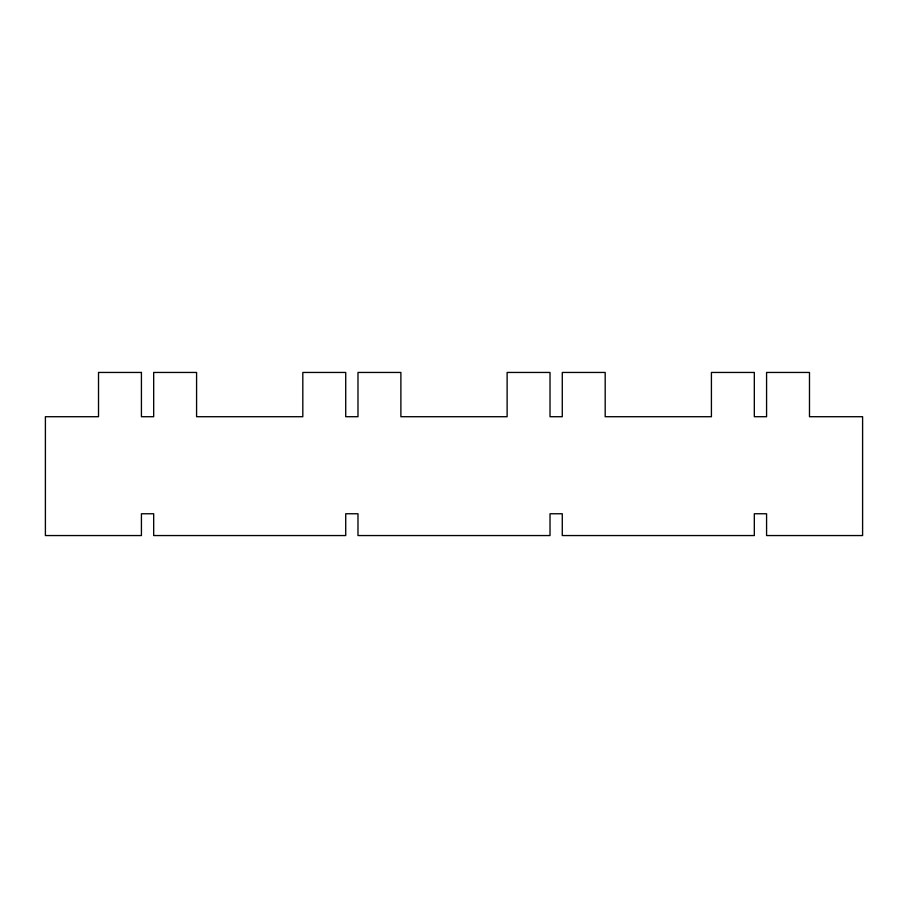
<?xml version="1.0" encoding="UTF-8"?>
<svg xmlns="http://www.w3.org/2000/svg" width="908" height="908" viewBox="0 0 908 908"><rect width="100%" height="100%" fill="white"/><g stroke="black" fill="none" stroke-linecap="round" stroke-linejoin="round"><path stroke-width="1.36" d="M141.421 372.45L98.518 372.45L98.518 416.715L45.4 416.715L45.4 535.55L141.421 535.55L141.421 513.758L153.679 513.758L153.679 535.55L345.721 535.55L345.721 513.758L357.979 513.758L357.979 535.55L550.021 535.55L550.021 513.758L562.279 513.758L562.279 535.55L754.321 535.55L754.321 513.758L766.579 513.758L766.579 535.55L862.6 535.55L862.6 416.715L809.482 416.715L809.482 372.45L766.579 372.45L766.579 416.715L754.321 416.715L754.321 372.45L711.418 372.45L711.418 416.715L605.182 416.715L605.182 372.45L562.279 372.45L562.279 416.715L550.021 416.715L550.021 372.45L507.118 372.45L507.118 416.715L400.882 416.715L400.882 372.45L357.979 372.45L357.979 416.715L345.721 416.715L345.721 372.45L302.818 372.45L302.818 416.715L196.582 416.715L196.582 372.45L153.679 372.45L153.679 416.715L141.421 416.715L141.421 372.45"/></g></svg>
